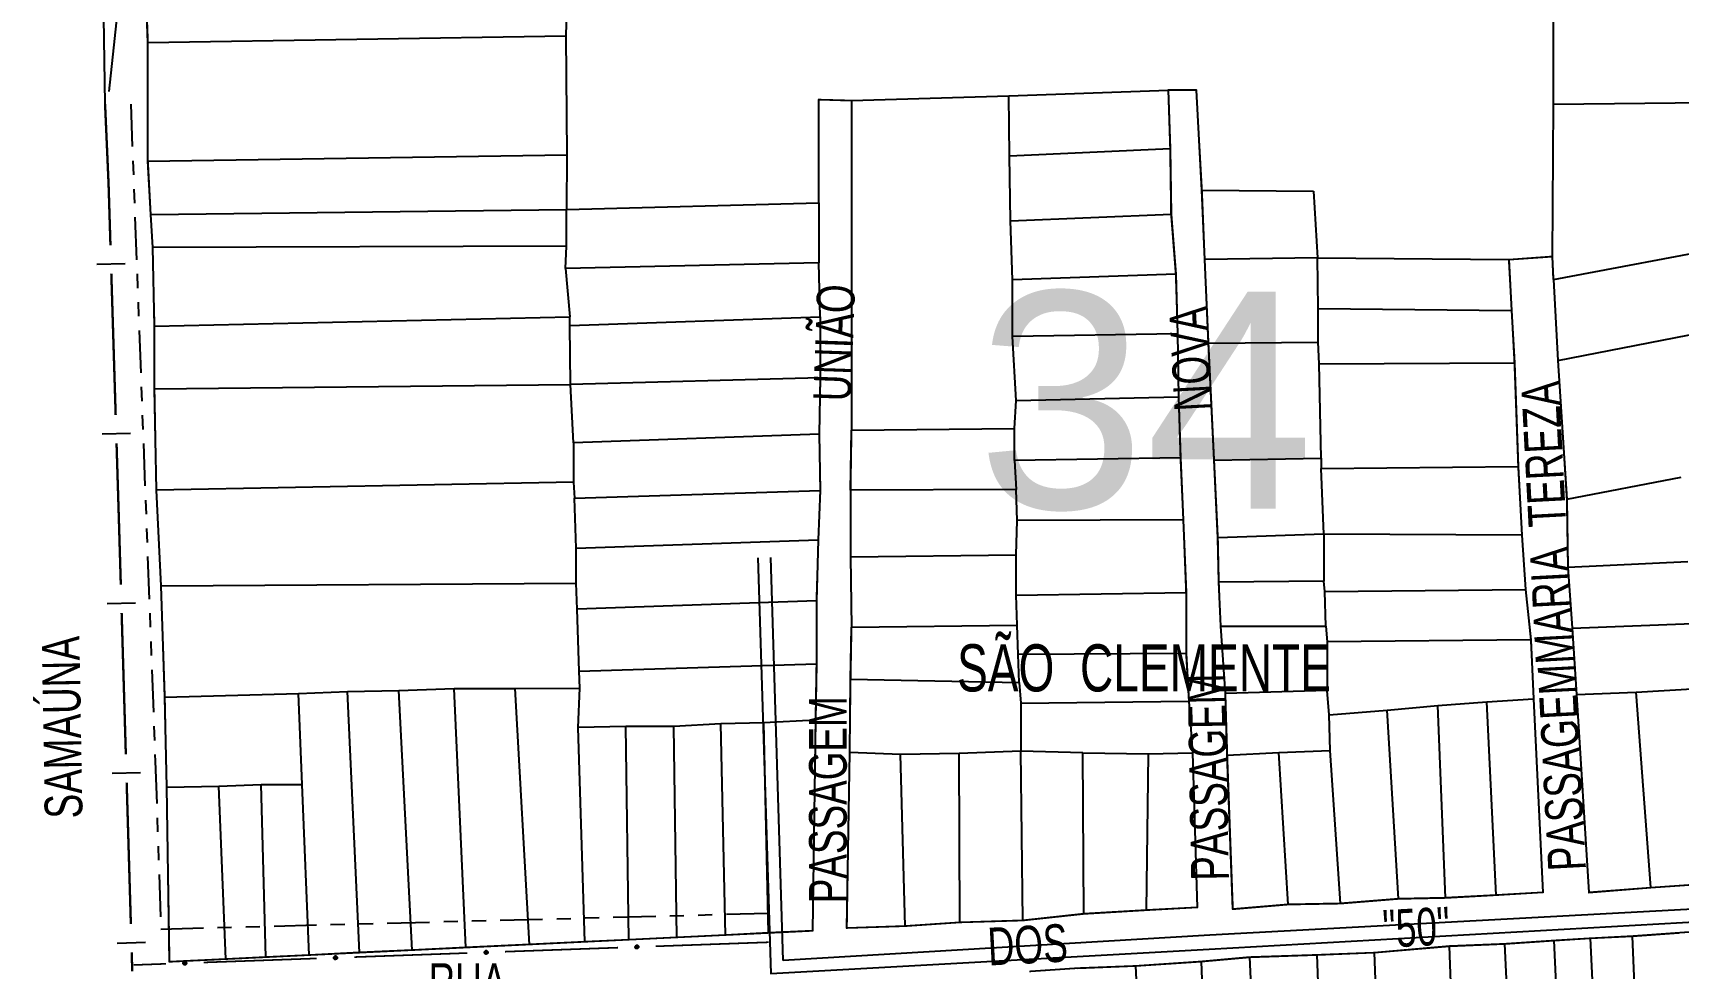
# Model space of a CAD drawing. Extents: x 203604 to 204690, y 4848469 to 4850418.
# Drawn here: x 203604.2 to 203778.7, y 4849984.5 to 4850083.7 of the extents above; entities that cross this region are included whole.
import ezdxf

# ---------------------------------------------------------------- set-up
doc = ezdxf.new("R2010")
doc.units = 0
doc.header["$LTSCALE"] = 1.5
doc.header["$MEASUREMENT"] = 0
doc.linetypes.add('TRACO_25', pattern=[8, 3, -1, 1, -1, 1, -1])
for name, color, linetype in [('CD_MALHA_LOTES', 7, 'CONTINUOUS'), ('LM-LIM-SETORES-BAIRROS', 7, 'CONTINUOUS'), ('LM-TXT-LSB', 7, 'CONTINUOUS'), ('RU-QUADRA', 210, 'CONTINUOUS'), ('SV-EIXO-RUA-N-PAV', 6, 'CONTINUOUS'), ('SV-ESTIVAS', 7, 'CONTINUOUS'), ('SV-RUA-NAO-PAV', 7, 'CONTINUOUS'), ('SV-TXT-RUA-PAV', 7, 'CONTINUOUS'), ('SV-TXT-VIA-ATUAL', 250, 'CONTINUOUS')]:
    doc.layers.add(name, color=color, linetype=linetype)
doc.styles.add('ARIAL', font='ARIAL.SHX')
doc.styles.add('SWIS', font='swissko.ttf')

msp = doc.modelspace()

# ---------------------------------------------------------------- linework, layer by layer
at = {"layer": 'CD_MALHA_LOTES', "linetype": 'Continuous', "flags": 128}
for points in [[(203765.518523, 4850076.064446), (203765.518523, 4850093.502792)], [(203616.411795, 4850082.667449), (203616.113234, 4850090.529573)], [(203660.947247, 4850091.176457), (203660.748206, 4850083.364093)], [(203616.411795, 4850082.667449), (203660.748206, 4850083.364093)], [(203616.411795, 4850070.078098), (203616.411795, 4850082.667449)], [(203660.748206, 4850083.364093), (203660.847726, 4850070.724981)], [(203687.568997, 4850065.649433), (203687.568997, 4850076.596695), (203691.052217, 4850076.497174)], [(203691.052217, 4850076.497174), (203707.721911, 4850076.994777)], [(203691.052217, 4850076.497174), (203691.052217, 4850041.565457)], [(203707.721911, 4850076.994777), (203724.640406, 4850077.5919)], [(203707.821431, 4850070.625461), (203707.721911, 4850076.994777)], [(203727.626023, 4850077.5919), (203724.640406, 4850077.5919)], [(203724.640406, 4850077.5919), (203724.839447, 4850071.421625)], [(203728.223146, 4850066.99296), (203727.626023, 4850077.5919)], [(203765.401878, 4850059.967511), (203765.518523, 4850076.064446)], [(203784.881503, 4850076.297735), (203765.518523, 4850076.064446)], [(203707.821431, 4850070.625461), (203724.839447, 4850071.421625)], [(203724.839447, 4850071.421625), (203724.938968, 4850064.455186)], [(203616.411795, 4850070.078098), (203660.847726, 4850070.724981)], [(203616.710357, 4850064.405426), (203616.411795, 4850070.078098)], [(203660.847726, 4850070.724981), (203660.797966, 4850064.952789)], [(203707.920952, 4850063.758542), (203707.821431, 4850070.625461)], [(203728.223146, 4850066.99296), (203740.066093, 4850066.89344)], [(203728.521708, 4850059.628439), (203728.223146, 4850066.99296)], [(203740.066093, 4850066.89344), (203740.464176, 4850059.82748)], [(203616.710357, 4850064.405426), (203660.797966, 4850064.952789)], [(203616.909398, 4850060.922206), (203616.710357, 4850064.405426)], [(203660.797966, 4850064.952789), (203687.568997, 4850065.649433)], [(203660.797966, 4850061.071487), (203660.797966, 4850064.952789)], [(203687.568997, 4850065.649433), (203687.568997, 4850059.280117)], [(203707.920952, 4850063.758542), (203724.938968, 4850064.455186)], [(203724.938968, 4850064.455186), (203725.436571, 4850058.08587)], [(203708.119993, 4850057.488747), (203707.920952, 4850063.758542)], [(203660.797966, 4850061.071487), (203616.909398, 4850060.922206)], [(203617.108439, 4850052.562479), (203616.909398, 4850060.922206)], [(203660.698445, 4850058.682993), (203660.797966, 4850061.071487)], [(203765.518523, 4850057.517977), (203784.648214, 4850061.133955)], [(203687.568997, 4850059.280117), (203660.698445, 4850058.682993)], [(203687.718278, 4850053.557685), (203687.568997, 4850059.280117)], [(203740.464176, 4850059.82748), (203728.521708, 4850059.628439)], [(203728.91979, 4850050.771109), (203728.521708, 4850059.628439)], [(203740.563696, 4850054.45337), (203740.464176, 4850059.82748)], [(203740.464176, 4850059.82748), (203760.76637, 4850059.628439)], [(203760.76637, 4850059.628439), (203765.401878, 4850059.967511)], [(203760.76637, 4850059.628439), (203761.064932, 4850054.254328)], [(203765.518523, 4850057.517977), (203765.401878, 4850059.967511)], [(203660.698445, 4850058.682993), (203661.146288, 4850053.557685)], [(203725.436571, 4850058.08587), (203708.119993, 4850057.488747)], [(203708.119993, 4850051.467753), (203708.119993, 4850057.488747)], [(203725.436571, 4850058.08587), (203725.635612, 4850051.766314)], [(203765.518523, 4850057.517977), (203765.985101, 4850048.94461)], [(203740.563696, 4850050.870629), (203740.563696, 4850054.45337)], [(203740.563696, 4850054.45337), (203761.064932, 4850054.254328)], [(203761.064932, 4850054.254328), (203761.363494, 4850048.681177)], [(203765.985101, 4850048.94461), (203797.712393, 4850055.126766)], [(203617.108439, 4850052.562479), (203661.146288, 4850053.557685)], [(203617.108439, 4850045.944362), (203617.108439, 4850052.562479)], [(203661.146288, 4850052.662), (203687.718278, 4850053.557685)], [(203661.146288, 4850052.662), (203661.146288, 4850053.557685)], [(203661.245808, 4850046.392204), (203661.146288, 4850052.662)], [(203687.718278, 4850053.557685), (203687.718278, 4850047.088848)], [(203725.635612, 4850051.766314), (203708.119993, 4850051.467753)], [(203708.518075, 4850044.700355), (203708.119993, 4850051.467753)], [(203725.635612, 4850051.766314), (203725.735132, 4850045.098437)], [(203728.91979, 4850050.771109), (203740.563696, 4850050.870629)], [(203729.516914, 4850038.380799), (203728.91979, 4850050.771109)], [(203740.663217, 4850048.581656), (203740.563696, 4850050.870629)], [(203740.663217, 4850048.581656), (203761.363494, 4850048.681177)], [(203740.862258, 4850038.57984), (203740.663217, 4850048.581656)], [(203761.363494, 4850048.681177), (203761.761576, 4850037.684155)], [(203765.985101, 4850048.94461), (203766.918256, 4850034.247408)], [(203687.718278, 4850047.088848), (203661.245808, 4850046.392204)], [(203687.718278, 4850047.088848), (203687.618757, 4850041.117614)], [(203617.108439, 4850045.944362), (203661.245808, 4850046.392204)], [(203617.30748, 4850035.196141), (203617.108439, 4850045.944362)], [(203661.54437, 4850040.221929), (203661.245808, 4850046.392204)], [(203708.518075, 4850044.700355), (203725.735132, 4850045.098437)], [(203725.735132, 4850045.098437), (203725.934174, 4850038.6296)], [(203708.319034, 4850041.714738), (203708.518075, 4850044.700355)], [(203691.052217, 4850041.565457), (203708.319034, 4850041.714738)], [(203708.319034, 4850038.331039), (203708.319034, 4850041.714738)], [(203687.618757, 4850041.117614), (203661.54437, 4850040.221929)], [(203661.54437, 4850040.221929), (203661.54437, 4850036.042066)], [(203687.618757, 4850041.117614), (203687.718278, 4850035.146381)], [(203690.952696, 4850035.196141), (203691.052217, 4850041.565457)], [(203725.934174, 4850038.6296), (203708.319034, 4850038.331039)], [(203708.319034, 4850038.331039), (203708.518075, 4850035.245901)], [(203725.934174, 4850038.6296), (203726.232735, 4850032.061243)], [(203729.516914, 4850038.380799), (203740.862258, 4850038.57984)], [(203729.914996, 4850030.120592), (203729.516914, 4850038.380799)], [(203740.862258, 4850038.57984), (203740.862258, 4850037.485114)], [(203740.862258, 4850037.485114), (203761.761576, 4850037.684155)], [(203741.160819, 4850030.518675), (203740.862258, 4850037.485114)], [(203761.761576, 4850037.684155), (203762.159658, 4850030.419154)], [(203766.918256, 4850034.247408), (203779.04928, 4850036.580298)], [(203661.54437, 4850036.042066), (203617.30748, 4850035.196141)], [(203617.805083, 4850025.045044), (203617.30748, 4850035.196141)], [(203661.54437, 4850036.042066), (203661.643891, 4850034.350216)], [(203661.643891, 4850034.350216), (203687.718278, 4850035.146381)], [(203687.718278, 4850035.146381), (203687.519237, 4850029.921551)], [(203708.518075, 4850035.245901), (203690.952696, 4850035.196141)], [(203690.952696, 4850035.196141), (203690.952696, 4850028.130181)], [(203708.617596, 4850031.961723), (203708.518075, 4850035.245901)], [(203661.842932, 4850029.025866), (203661.643891, 4850034.350216)], [(203766.918256, 4850034.247408), (203767.034901, 4850027.015452)], [(203708.518075, 4850028.329222), (203708.617596, 4850031.961723)], [(203726.232735, 4850032.061243), (203708.617596, 4850031.961723)], [(203726.232735, 4850032.061243), (203726.531297, 4850024.3484)], [(203661.842932, 4850029.025866), (203687.519237, 4850029.921551)], [(203687.519237, 4850029.921551), (203687.320196, 4850023.452715)], [(203741.160819, 4850030.518675), (203729.914996, 4850030.120592)], [(203730.014517, 4850025.443126), (203729.914996, 4850030.120592)], [(203762.159658, 4850030.419154), (203741.160819, 4850030.518675)], [(203741.160819, 4850030.518675), (203741.160819, 4850025.542646)], [(203762.159658, 4850030.419154), (203762.55774, 4850024.646961)], [(203661.842932, 4850025.343605), (203661.842932, 4850029.025866)], [(203690.952696, 4850028.130181), (203708.518075, 4850028.329222)], [(203690.952696, 4850028.130181), (203691.052217, 4850020.666139)], [(203708.518075, 4850024.049838), (203708.518075, 4850028.329222)], [(203767.034901, 4850027.015452), (203779.761455, 4850027.618191)], [(203767.034901, 4850027.015452), (203767.501479, 4850020.541685)], [(203617.805083, 4850025.045044), (203661.842932, 4850025.343605)], [(203618.203166, 4850013.251857), (203617.805083, 4850025.045044)], [(203661.942452, 4850022.55703), (203661.842932, 4850025.343605)], [(203708.518075, 4850024.049838), (203726.531297, 4850024.3484)], [(203726.531297, 4850024.3484), (203726.531297, 4850017.879563)], [(203741.160819, 4850025.542646), (203730.014517, 4850025.443126)], [(203730.213558, 4850020.765659), (203730.014517, 4850025.443126)], [(203741.26034, 4850024.44792), (203741.160819, 4850025.542646)], [(203741.26034, 4850024.44792), (203762.55774, 4850024.646961)], [(203741.359861, 4850020.765659), (203741.26034, 4850024.44792)], [(203762.55774, 4850024.646961), (203763.105103, 4850019.322611)], [(203687.320196, 4850023.452715), (203661.942452, 4850022.55703)], [(203662.141493, 4850015.988673), (203661.942452, 4850022.55703)], [(203687.320196, 4850023.452715), (203687.320196, 4850016.784837)], [(203708.617596, 4850020.86518), (203708.518075, 4850024.049838)], [(203690.952696, 4850015.142748), (203691.052217, 4850020.666139)], [(203691.052217, 4850020.666139), (203708.617596, 4850020.86518)], [(203708.717116, 4850017.780043), (203708.617596, 4850020.86518)], [(203730.711161, 4850013.649939), (203730.213558, 4850020.765659)], [(203730.213558, 4850020.765659), (203741.359861, 4850020.765659)], [(203741.359861, 4850020.765659), (203741.509141, 4850019.12357)], [(203767.501479, 4850020.541685), (203780.283341, 4850021.050713)], [(203763.105103, 4850019.322611), (203741.509141, 4850019.12357)], [(203741.509141, 4850019.12357), (203741.509141, 4850013.948501)], [(203763.105103, 4850019.322611), (203763.403665, 4850013.052816)], [(203767.501479, 4850020.541685), (203767.968057, 4850013.543018)], [(203726.531297, 4850017.879563), (203708.717116, 4850017.780043)], [(203708.816637, 4850014.794426), (203708.717116, 4850017.780043)], [(203726.531297, 4850017.879563), (203726.829859, 4850012.804015)], [(203662.141493, 4850015.988673), (203687.320196, 4850016.784837)], [(203662.241014, 4850014.197302), (203662.141493, 4850015.988673)], [(203687.320196, 4850016.784837), (203687.220675, 4850010.813603)], [(203632.384846, 4850013.649939), (203637.559915, 4850013.84898)], [(203637.559915, 4850013.84898), (203643.033546, 4850013.948501)], [(203638.859665, 4849986.157509), (203637.559915, 4850013.84898)], [(203643.033546, 4850013.948501), (203648.905259, 4850014.147542)], [(203644.44383, 4849986.426331), (203643.033546, 4850013.948501)], [(203650.112946, 4849986.699242), (203648.905259, 4850014.147542)], [(203648.905259, 4850014.147542), (203655.374095, 4850014.147542)], [(203655.374095, 4850014.147542), (203662.241014, 4850014.197302)], [(203656.874257, 4849987.024732), (203655.374095, 4850014.147542)], [(203662.041973, 4850010.017439), (203662.241014, 4850014.197302)], [(203690.853176, 4850007.380144), (203690.952696, 4850015.142748)], [(203690.952696, 4850015.142748), (203708.816637, 4850014.794426)], [(203708.816637, 4850014.794426), (203709.015678, 4850012.604973)], [(203741.509141, 4850013.948501), (203730.711161, 4850013.649939)], [(203741.708183, 4850011.360966), (203741.509141, 4850013.948501)], [(203767.968057, 4850013.543018), (203774.266857, 4850013.776306)], [(203774.266857, 4850013.776306), (203780.831915, 4850014.147398)], [(203775.843735, 4849993.049183), (203774.266857, 4850013.776306)], [(203618.203166, 4850013.251857), (203632.384846, 4850013.649939)], [(203618.402207, 4850003.697883), (203618.203166, 4850013.251857)], [(203632.782928, 4850003.996445), (203632.384846, 4850013.649939)], [(203709.015678, 4850012.604973), (203726.829859, 4850012.804015)], [(203709.015678, 4850012.604973), (203709.015678, 4850007.529425)], [(203726.829859, 4850012.804015), (203727.227941, 4850007.330384)], [(203730.910202, 4850007.081582), (203730.711161, 4850013.649939)], [(203747.878457, 4850011.858569), (203753.252568, 4850012.356172)], [(203753.252568, 4850012.356172), (203758.427637, 4850012.754254)], [(203754.048732, 4849991.954457), (203753.252568, 4850012.356172)], [(203758.427637, 4850012.754254), (203763.403665, 4850013.052816)], [(203759.422843, 4849992.253019), (203758.427637, 4850012.754254)], [(203763.403665, 4850013.052816), (203764.398871, 4849992.55158)], [(203767.968057, 4850013.543018), (203769.275378, 4849992.55158)], [(203677.169098, 4850010.415521), (203672.19307, 4850010.116959)], [(203681.747044, 4850010.515042), (203677.169098, 4850010.415521)], [(203677.69288, 4849988.026942), (203677.169098, 4850010.415521)], [(203687.220675, 4850010.813603), (203681.747044, 4850010.515042)], [(203682.250682, 4849988.246354), (203681.747044, 4850010.515042)], [(203687.220675, 4850010.813603), (203686.922113, 4849988.471237)], [(203741.708183, 4850011.360966), (203747.878457, 4850011.858569)], [(203741.807703, 4850007.579185), (203741.708183, 4850011.360966)], [(203749.072704, 4849991.854936), (203747.878457, 4850011.858569)], [(203667.117522, 4850010.116959), (203662.041973, 4850010.017439)], [(203662.751513, 4849987.307663), (203662.041973, 4850010.017439)], [(203672.19307, 4850010.116959), (203667.117522, 4850010.116959)], [(203667.427724, 4849987.532776), (203667.117522, 4850010.116959)], [(203672.505877, 4849987.777239), (203672.19307, 4850010.116959)], [(203690.554614, 4849988.769799), (203690.853176, 4850007.380144)], [(203696.227286, 4850007.181103), (203690.853176, 4850007.380144)], [(203702.447321, 4850007.280623), (203696.227286, 4850007.181103)], [(203696.724889, 4849988.96884), (203696.227286, 4850007.181103)], [(203709.015678, 4850007.529425), (203702.447321, 4850007.280623)], [(203702.546842, 4849989.366922), (203702.447321, 4850007.280623)], [(203715.584035, 4850007.330384), (203709.015678, 4850007.529425)], [(203709.214719, 4849989.565963), (203709.015678, 4850007.529425)], [(203715.584035, 4850007.330384), (203722.550474, 4850007.230863)], [(203715.683556, 4849990.262607), (203715.584035, 4850007.330384)], [(203722.351433, 4849990.66069), (203722.550474, 4850007.230863)], [(203722.550474, 4850007.230863), (203727.227941, 4850007.330384)], [(203727.227941, 4850007.330384), (203727.725544, 4849990.959251)], [(203730.910202, 4850007.081582), (203736.383833, 4850007.380144)], [(203731.507325, 4849990.76021), (203730.910202, 4850007.081582)], [(203736.383833, 4850007.380144), (203741.807703, 4850007.579185)], [(203737.379038, 4849991.257813), (203736.383833, 4850007.380144)], [(203742.902429, 4849991.357334), (203741.807703, 4850007.579185)], [(203618.402207, 4850003.697883), (203623.925598, 4850003.797404)], [(203618.700768, 4849985.187059), (203618.402207, 4850003.697883)], [(203623.925598, 4850003.797404), (203628.404023, 4850003.996445)], [(203624.677315, 4849985.47477), (203623.925598, 4850003.797404)], [(203628.921059, 4849985.679064), (203628.404023, 4850003.996445)], [(203628.404023, 4850003.996445), (203632.782928, 4850003.996445)], [(203633.49798, 4849985.899397), (203632.782928, 4850003.996445)], [(203769.275378, 4849992.55158), (203775.843735, 4849993.049183)], [(203775.843735, 4849993.049183), (203782.471712, 4849993.511978)], [(203737.379038, 4849991.257813), (203731.507325, 4849990.76021)], [(203742.902429, 4849991.357334), (203737.379038, 4849991.257813)], [(203749.072704, 4849991.854936), (203742.902429, 4849991.357334)], [(203754.048732, 4849991.954457), (203749.072704, 4849991.854936)], [(203759.422843, 4849992.253019), (203754.048732, 4849991.954457)], [(203764.398871, 4849992.55158), (203759.422843, 4849992.253019)], [(203702.546842, 4849989.366922), (203696.724889, 4849988.96884)], [(203709.214719, 4849989.565963), (203702.546842, 4849989.366922)], [(203715.683556, 4849990.262607), (203709.214719, 4849989.565963)], [(203722.351433, 4849990.66069), (203715.683556, 4849990.262607)], [(203727.725544, 4849990.959251), (203722.351433, 4849990.66069)], [(203667.427724, 4849987.532776), (203662.751513, 4849987.307663)], [(203672.505877, 4849987.777239), (203667.427724, 4849987.532776)], [(203677.69288, 4849988.026942), (203672.505877, 4849987.777239)], [(203682.250682, 4849988.246354), (203677.69288, 4849988.026942)], [(203686.922113, 4849988.471237), (203682.250682, 4849988.246354)], [(203696.724889, 4849988.96884), (203690.554614, 4849988.769799)], [(203765.56692, 4849987.447804), (203769.433593, 4849987.682147)], [(203769.433593, 4849987.682147), (203773.886125, 4849987.916491)], [(203770.48814, 4849965.419486), (203769.433593, 4849987.682147)], [(203773.886125, 4849987.916491), (203778.807345, 4849988.268007)], [(203774.828068, 4849965.691272), (203773.886125, 4849987.916491)], [(203633.49798, 4849985.899397), (203628.921059, 4849985.679064)], [(203638.859665, 4849986.157509), (203633.49798, 4849985.899397)], [(203644.44383, 4849986.426331), (203638.859665, 4849986.157509)], [(203650.112946, 4849986.699242), (203644.44383, 4849986.426331)], [(203656.874257, 4849987.024732), (203650.112946, 4849986.699242)], [(203662.751513, 4849987.307663), (203656.874257, 4849987.024732)], [(203733.28606, 4849985.690225), (203740.433546, 4849985.924569)], [(203740.433546, 4849985.924569), (203746.526485, 4849986.158913)], [(203741.241019, 4849963.766937), (203740.433546, 4849985.924569)], [(203746.526485, 4849986.158913), (203754.494175, 4849986.861944)], [(203747.334097, 4849964.116034), (203746.526485, 4849986.158913)], [(203754.494175, 4849986.861944), (203760.35277, 4849987.096288)], [(203755.309173, 4849964.572957), (203754.494175, 4849986.861944)], [(203760.35277, 4849987.096288), (203765.56692, 4849987.447804)], [(203761.407317, 4849964.950798), (203760.35277, 4849987.096288)], [(203766.626106, 4849965.221349), (203765.56692, 4849987.447804)], [(203624.677315, 4849985.47477), (203618.700768, 4849985.187059)], [(203628.921059, 4849985.679064), (203624.677315, 4849985.47477)], [(203715.065829, 4849984.518506), (203721.217354, 4849984.75285)], [(203721.217354, 4849984.75285), (203728.130497, 4849985.221537)], [(203722.274438, 4849962.680267), (203721.217354, 4849984.75285)], [(203728.130497, 4849985.221537), (203733.28606, 4849985.690225)], [(203734.337113, 4849963.371385), (203733.28606, 4849985.690225)]]:
    msp.add_lwpolyline(points, dxfattribs=at)
at = {"layer": 'CD_MALHA_LOTES', "linetype": 'Continuous'}
msp.add_lwpolyline([(203728.130497, 4849985.221537), (203728.9507, 4849963.076048)], dxfattribs=at)
at = {"layer": 'LM-LIM-SETORES-BAIRROS'}
msp.add_line((203611.858919, 4850076.14169), (203610.784489, 4850143.062029), dxfattribs=at)
at = {"layer": 'LM-LIM-SETORES-BAIRROS', "const_width": 0.25}
for points in [[(203612.23, 4850067.67), (203611.858919, 4850076.14169)], [(203612.245994, 4850067.150059), (203612.23, 4850067.67)], [(203612.430469, 4850061.152896), (203612.245994, 4850067.150059)], [(203612.983896, 4850043.161405), (203612.522707, 4850058.154314)], [(203613.31, 4850032.56), (203613.076134, 4850040.162824)], [(203613.32166, 4850032.166593), (203613.31, 4850032.56)], [(203613.529041, 4850025.169665), (203613.32166, 4850032.166593)], [(203614.062308, 4850007.177566), (203613.617919, 4850022.170982)], [(203614.595574, 4849989.185467), (203614.151185, 4850004.178883)], [(203614.73, 4849984.65), (203614.684451, 4849986.186784)], [(203614.728875, 4849984.18746), (203614.73, 4849984.65)]]:
    msp.add_lwpolyline(points, dxfattribs=at)
at = {"layer": 'LM-LIM-SETORES-BAIRROS'}
for points in [[(203613.991252, 4850059.19996), (203610.99267, 4850059.107722)], [(203614.544679, 4850041.20847), (203611.546097, 4850041.116232)], [(203615.087635, 4850023.214982), (203612.088952, 4850023.126104)], [(203615.620901, 4850005.222883), (203612.622218, 4850005.134005)], [(203616.154167, 4849987.230784), (203613.155484, 4849987.141906)]]:
    msp.add_lwpolyline(points, dxfattribs=at)
at = {"layer": 'RU-QUADRA', "linetype": 'Continuous', "const_width": 0.18, "flags": 128}
for points in [[(203616.113234, 4850090.529573), (203616.411795, 4850082.667449), (203616.411795, 4850070.078098), (203616.710357, 4850064.405426), (203616.909398, 4850060.922206), (203617.108439, 4850052.562479), (203617.108439, 4850045.944362), (203617.30748, 4850035.196141), (203617.805083, 4850025.045044), (203618.203166, 4850013.251857), (203618.402207, 4850003.697883), (203618.700768, 4849985.187059), (203624.677315, 4849985.47477), (203628.921059, 4849985.679064), (203633.49798, 4849985.899397), (203638.859665, 4849986.157509), (203644.44383, 4849986.426331), (203650.112946, 4849986.699242), (203656.874257, 4849987.024732), (203662.751513, 4849987.307663), (203667.427724, 4849987.532776), (203672.505877, 4849987.777239), (203677.69288, 4849988.026942), (203682.250682, 4849988.246354), (203686.922113, 4849988.471237), (203687.220675, 4850010.813603), (203687.320196, 4850016.784837), (203687.320196, 4850023.452715), (203687.519237, 4850029.921551), (203687.718278, 4850035.146381), (203687.618757, 4850041.117614), (203687.718278, 4850047.088848), (203687.718278, 4850053.557685), (203687.568997, 4850059.280117), (203687.568997, 4850065.649433), (203687.568997, 4850076.596695), (203691.052217, 4850076.497174), (203691.052217, 4850041.565457), (203690.952696, 4850035.196141), (203690.952696, 4850028.130181), (203691.052217, 4850020.666139), (203690.952696, 4850015.142748), (203690.853176, 4850007.380144), (203690.554614, 4849988.769799), (203696.724889, 4849988.96884), (203702.546842, 4849989.366922), (203709.214719, 4849989.565963), (203715.683556, 4849990.262607), (203722.351433, 4849990.66069), (203727.725544, 4849990.959251), (203727.227941, 4850007.330384), (203726.829859, 4850012.804015), (203726.531297, 4850017.879563), (203726.531297, 4850024.3484), (203726.232735, 4850032.061243), (203725.934174, 4850038.6296), (203725.735132, 4850045.098437), (203725.635612, 4850051.766314), (203725.436571, 4850058.08587), (203724.938968, 4850064.455186), (203724.839447, 4850071.421625), (203724.640406, 4850077.5919), (203727.626023, 4850077.5919), (203728.223146, 4850066.99296), (203728.521708, 4850059.628439), (203728.91979, 4850050.771109), (203729.516914, 4850038.380799), (203729.914996, 4850030.120592), (203730.014517, 4850025.443126), (203730.213558, 4850020.765659), (203730.711161, 4850013.649939), (203730.910202, 4850007.081582), (203731.507325, 4849990.76021), (203737.379038, 4849991.257813), (203742.902429, 4849991.357334), (203749.072704, 4849991.854936), (203754.048732, 4849991.954457), (203759.422843, 4849992.253019), (203764.398871, 4849992.55158), (203763.403665, 4850013.052816), (203763.105103, 4850019.322611), (203762.55774, 4850024.646961), (203762.159658, 4850030.419154), (203761.761576, 4850037.684155), (203761.363494, 4850048.681177), (203761.064932, 4850054.254328), (203760.76637, 4850059.628439), (203765.401878, 4850059.967511), (203765.518523, 4850057.517977), (203765.985101, 4850048.94461), (203766.918256, 4850034.247408), (203767.034901, 4850027.015452), (203767.501479, 4850020.541685), (203767.968057, 4850013.543018), (203769.275378, 4849992.55158), (203775.843735, 4849993.049183), (203782.471712, 4849993.511978)], [(203785.486143, 4849988.736695), (203778.807345, 4849988.268007), (203773.886125, 4849987.916491), (203769.433593, 4849987.682147), (203765.56692, 4849987.447804), (203760.35277, 4849987.096288), (203754.494175, 4849986.861944), (203746.526485, 4849986.158913), (203740.433546, 4849985.924569), (203733.28606, 4849985.690225), (203728.130497, 4849985.221537), (203721.217354, 4849984.75285), (203715.065829, 4849984.518506), (203709.910266, 4849984.16699)]]:
    msp.add_lwpolyline(points, dxfattribs=at)
at = {"layer": 'SV-EIXO-RUA-N-PAV'}
for points in [[(203636.44691, 4849985.511123), (203636.414095, 4849985.474857), (203636.378476, 4849985.450398), (203636.342897, 4849985.438549), (203636.308727, 4849985.436276), (203636.273507, 4849985.437889), (203636.238356, 4849985.447348), (203636.201668, 4849985.466489), (203636.165058, 4849985.499152), (203636.1424, 4849985.537286), (203636.128917, 4849985.571546), (203636.124496, 4849985.607041), (203636.126635, 4849985.641229), (203636.137669, 4849985.677417), (203636.15743, 4849985.714407), (203636.191164, 4849985.750425), (203636.226248, 4849985.774164), (203636.260963, 4849985.784722), (203636.296675, 4849985.788941), (203636.332612, 4849985.786864), (203636.367063, 4849985.777379), (203636.40427, 4849985.757416), (203636.43938, 4849985.723649), (203636.463456, 4849985.688928), (203636.474498, 4849985.65437), (203636.47786, 4849985.619118), (203636.476673, 4849985.583773), (203636.468634, 4849985.548043), (203636.44691, 4849985.511123)], [(203652.436688, 4849986.082949), (203652.403874, 4849986.046684), (203652.368255, 4849986.022225), (203652.332676, 4849986.010376), (203652.298505, 4849986.008103), (203652.263285, 4849986.009715), (203652.228134, 4849986.019175), (203652.191447, 4849986.038316), (203652.154836, 4849986.070979), (203652.132179, 4849986.109113), (203652.118696, 4849986.143373), (203652.114274, 4849986.178868), (203652.116414, 4849986.213056), (203652.127448, 4849986.249244), (203652.147208, 4849986.286234), (203652.180943, 4849986.322252), (203652.216027, 4849986.345991), (203652.250741, 4849986.356549), (203652.286453, 4849986.360768), (203652.322391, 4849986.358691), (203652.356842, 4849986.349206), (203652.394049, 4849986.329243), (203652.429158, 4849986.295476), (203652.453234, 4849986.260754), (203652.464276, 4849986.226197), (203652.467638, 4849986.190945), (203652.466451, 4849986.1556), (203652.458413, 4849986.119869), (203652.436688, 4849986.082949)], [(203668.426467, 4849986.654776), (203668.393652, 4849986.61851), (203668.358033, 4849986.594052), (203668.322454, 4849986.582203), (203668.288283, 4849986.57993), (203668.253063, 4849986.581542), (203668.217913, 4849986.591002), (203668.181225, 4849986.610143), (203668.144615, 4849986.642806), (203668.121957, 4849986.68094), (203668.108474, 4849986.7152), (203668.104053, 4849986.750695), (203668.106192, 4849986.784883), (203668.117226, 4849986.821071), (203668.136987, 4849986.85806), (203668.170721, 4849986.894079), (203668.205805, 4849986.917818), (203668.24052, 4849986.928376), (203668.276232, 4849986.932595), (203668.312169, 4849986.930518), (203668.34662, 4849986.921033), (203668.383827, 4849986.90107), (203668.418936, 4849986.867303), (203668.443013, 4849986.832581), (203668.454055, 4849986.798024), (203668.457417, 4849986.762771), (203668.456229, 4849986.727426), (203668.448191, 4849986.691696), (203668.426467, 4849986.654776)], [(203620.457132, 4849984.939296), (203620.424317, 4849984.90303), (203620.388698, 4849984.878571), (203620.353119, 4849984.866722), (203620.318948, 4849984.864449), (203620.283728, 4849984.866062), (203620.248578, 4849984.875522), (203620.21189, 4849984.894663), (203620.175279, 4849984.927325), (203620.152622, 4849984.96546), (203620.139139, 4849984.99972), (203620.134718, 4849985.035214), (203620.136857, 4849985.069403), (203620.147891, 4849985.10559), (203620.167651, 4849985.14258), (203620.201386, 4849985.178599), (203620.23647, 4849985.202338), (203620.271185, 4849985.212895), (203620.306897, 4849985.217114), (203620.342834, 4849985.215037), (203620.377285, 4849985.205552), (203620.414492, 4849985.185589), (203620.449601, 4849985.151822), (203620.473677, 4849985.117101), (203620.48472, 4849985.082543), (203620.488082, 4849985.047291), (203620.486894, 4849985.011946), (203620.478856, 4849984.976216), (203620.457132, 4849984.939296)]]:
    msp.add_lwpolyline(points, close=True, dxfattribs=at)
for points in [[(203636.40427, 4849985.757416), (203636.15743, 4849985.714407)], [(203636.380248, 4849985.764823), (203636.182033, 4849985.733157)], [(203636.367063, 4849985.777379), (203636.191164, 4849985.750425)], [(203636.345523, 4849985.781331), (203636.2151, 4849985.763013)], [(203636.332612, 4849985.786864), (203636.226248, 4849985.774164)], [(203652.464276, 4849986.226197), (203652.114274, 4849986.178868)], [(203652.453234, 4849986.260754), (203652.116414, 4849986.213056)], [(203652.463346, 4849986.208909), (203652.118149, 4849986.163795)], [(203652.45526, 4849986.24412), (203652.118342, 4849986.196571)], [(203652.467638, 4849986.190945), (203652.118696, 4849986.143373)], [(203652.438992, 4849986.279039), (203652.12662, 4849986.232367)], [(203652.429158, 4849986.295476), (203652.127448, 4849986.249244)], [(203652.463299, 4849986.172042), (203652.130472, 4849986.124639)], [(203652.466451, 4849986.1556), (203652.132179, 4849986.109113)], [(203652.407821, 4849986.310694), (203652.140352, 4849986.268359)], [(203652.394049, 4849986.329243), (203652.147208, 4849986.286234)], [(203652.4577, 4849986.137707), (203652.148104, 4849986.089769)], [(203652.458413, 4849986.119869), (203652.154836, 4849986.070979)], [(203652.370027, 4849986.33665), (203652.171812, 4849986.304984)], [(203652.446646, 4849986.103177), (203652.176596, 4849986.056653)], [(203652.356842, 4849986.349206), (203652.180943, 4849986.322252)], [(203652.436688, 4849986.082949), (203652.191447, 4849986.038316)], [(203652.335302, 4849986.353158), (203652.204879, 4849986.33484)], [(203652.322391, 4849986.358691), (203652.216027, 4849986.345991)], [(203652.418011, 4849986.063922), (203652.217166, 4849986.029431)], [(203652.403874, 4849986.046684), (203652.228134, 4849986.019175)], [(203652.383629, 4849986.032653), (203652.254521, 4849986.015748)], [(203652.368255, 4849986.022225), (203652.263285, 4849986.009715)], [(203668.454055, 4849986.798024), (203668.104053, 4849986.750695)], [(203668.443013, 4849986.832581), (203668.106192, 4849986.784883)], [(203668.453124, 4849986.780736), (203668.107927, 4849986.735622)], [(203668.445038, 4849986.815947), (203668.108121, 4849986.768398)], [(203668.457417, 4849986.762771), (203668.108474, 4849986.7152)], [(203668.42877, 4849986.850866), (203668.116398, 4849986.804194)], [(203668.418936, 4849986.867303), (203668.117226, 4849986.821071)], [(203668.453077, 4849986.743869), (203668.120251, 4849986.696466)], [(203668.456229, 4849986.727426), (203668.121957, 4849986.68094)], [(203668.397599, 4849986.88252), (203668.13013, 4849986.840186)], [(203668.383827, 4849986.90107), (203668.136987, 4849986.85806)], [(203668.447478, 4849986.709534), (203668.137883, 4849986.661596)], [(203668.448191, 4849986.691696), (203668.144615, 4849986.642806)], [(203668.359805, 4849986.908477), (203668.16159, 4849986.876811)], [(203668.436425, 4849986.675003), (203668.166375, 4849986.62848)], [(203668.34662, 4849986.921033), (203668.170721, 4849986.894079)], [(203668.426467, 4849986.654776), (203668.181225, 4849986.610143)], [(203668.32508, 4849986.924985), (203668.194657, 4849986.906667)], [(203668.312169, 4849986.930518), (203668.205805, 4849986.917818)], [(203668.40779, 4849986.635748), (203668.206945, 4849986.601258)], [(203668.393652, 4849986.61851), (203668.217913, 4849986.591002)], [(203668.373408, 4849986.60448), (203668.2443, 4849986.587574)], [(203668.358033, 4849986.594052), (203668.253063, 4849986.581542)], [(203620.48472, 4849985.082543), (203620.134718, 4849985.035214)], [(203620.473677, 4849985.117101), (203620.136857, 4849985.069403)], [(203620.483789, 4849985.065256), (203620.138592, 4849985.020141)], [(203620.475703, 4849985.100467), (203620.138785, 4849985.052917)], [(203620.488082, 4849985.047291), (203620.139139, 4849984.99972)], [(203620.459435, 4849985.135385), (203620.147063, 4849985.088714)], [(203620.449601, 4849985.151822), (203620.147891, 4849985.10559)], [(203620.483742, 4849985.028388), (203620.150916, 4849984.980985)], [(203620.486894, 4849985.011946), (203620.152622, 4849984.96546)], [(203620.428264, 4849985.16704), (203620.160795, 4849985.124705)], [(203620.414492, 4849985.185589), (203620.167651, 4849985.14258)], [(203620.478143, 4849984.994053), (203620.168547, 4849984.946116)], [(203620.478856, 4849984.976216), (203620.175279, 4849984.927325)], [(203620.39047, 4849985.192996), (203620.192255, 4849985.16133)], [(203620.467089, 4849984.959523), (203620.197039, 4849984.913)], [(203620.377285, 4849985.205552), (203620.201386, 4849985.178599)], [(203620.457132, 4849984.939296), (203620.21189, 4849984.894663)], [(203620.355745, 4849985.209504), (203620.225322, 4849985.191186)], [(203620.342834, 4849985.215037), (203620.23647, 4849985.202338)], [(203620.438454, 4849984.920268), (203620.237609, 4849984.885777)], [(203620.424317, 4849984.90303), (203620.248578, 4849984.875522)], [(203620.404072, 4849984.889), (203620.274964, 4849984.872094)], [(203620.388698, 4849984.878571), (203620.283728, 4849984.866062)], [(203636.474498, 4849985.65437), (203636.124496, 4849985.607041)], [(203636.463456, 4849985.688928), (203636.126635, 4849985.641229)], [(203636.473567, 4849985.637082), (203636.128371, 4849985.591968)], [(203636.465481, 4849985.672293), (203636.128564, 4849985.624744)], [(203636.47786, 4849985.619118), (203636.128917, 4849985.571546)], [(203636.449213, 4849985.707212), (203636.136841, 4849985.660541)], [(203636.43938, 4849985.723649), (203636.137669, 4849985.677417)], [(203636.47352, 4849985.600215), (203636.140694, 4849985.552812)], [(203636.476673, 4849985.583773), (203636.1424, 4849985.537286)], [(203636.418042, 4849985.738867), (203636.150574, 4849985.696532)], [(203636.467921, 4849985.56588), (203636.158326, 4849985.517942)], [(203636.468634, 4849985.548043), (203636.165058, 4849985.499152)], [(203636.456868, 4849985.53135), (203636.186818, 4849985.484827)], [(203636.44691, 4849985.511123), (203636.201668, 4849985.466489)], [(203636.428233, 4849985.492095), (203636.227388, 4849985.457604)], [(203636.414095, 4849985.474857), (203636.238356, 4849985.447348)], [(203636.393851, 4849985.460826), (203636.264743, 4849985.443921)], [(203636.378476, 4849985.450398), (203636.273507, 4849985.437889)]]:
    msp.add_lwpolyline(points, dxfattribs=at)
at = {"layer": 'SV-EIXO-RUA-N-PAV', "const_width": 0.18}
for points in [[(203650.290443, 4849986.116346), (203638.298109, 4849985.687476)], [(203666.280222, 4849986.688173), (203654.287888, 4849986.259303)], [(203682.27, 4849987.26), (203670.277666, 4849986.83113)], [(203615.312803, 4849984.865475), (203614.88, 4849984.85)], [(203618.310886, 4849984.972693), (203615.312803, 4849984.865475)], [(203634.300665, 4849985.544519), (203622.308331, 4849985.115649)]]:
    msp.add_lwpolyline(points, dxfattribs=at)
at = {"layer": 'SV-ESTIVAS', "linetype": 'Continuous'}
for points in [[(203612.29, 4850077.47, 3.69), (203623.65, 4850183.58, 3.69)], [(203681.12, 4850028.02, 3.69), (203682.48, 4849983.93, 3.7), (203728.99, 4849986.52, 3.48), (203781.7, 4849989.49, 3.48), (203796.26, 4849990.05, 3.48)], [(203683.8, 4849985.33, 3.7), (203682.48, 4850028.06, 3.69)], [(203796.75, 4849991.64, 3.73), (203729.05, 4849988.01, 3.71), (203683.8, 4849985.33, 3.7)]]:
    msp.add_polyline3d(points, dxfattribs=at)
at = {"layer": 'SV-RUA-NAO-PAV', "linetype": 'TRACO_25'}
msp.add_polyline3d([(203614.58, 4850076.11, 3.22), (203617.18, 4850006.45, 3.22), (203617.79, 4849988.66, 3.22), (203682.18, 4849990.34, 3.22)], dxfattribs=at)

# ---------------------------------------------------------------- texts
at = {"layer": 'LM-TXT-LSB', "style": 'SWIS'}
msp.add_text('34', height=23, dxfattribs=at).set_placement((203704.35, 4850033.24))
at = {"layer": 'LM-TXT-LSB', "style": 'ARIAL', "width": 0.7}
msp.add_text('SÃO  CLEMENTE', height=5, dxfattribs=at).set_placement((203702.24, 4850013.85))
at = {"layer": 'SV-TXT-RUA-PAV', "style": 'ARIAL', "width": 0.7}
msp.add_text('SAMAÚNA', height=4, rotation=91, dxfattribs=at).set_placement((203609.471295, 4850000.415166))
at = {"layer": 'SV-TXT-VIA-ATUAL', "style": 'ARIAL', "width": 0.7}
for s, rotation, p in [('UNIÃO', 88, (203690.983006, 4850044.559298)), ('NOVA', 93, (203729.309473, 4850043.673137)), ('MARIA  TEREZA', 93, (203767.635939, 4850016.866765)), ('PASSAGEM', 91, (203731.081795, 4849993.826577)), ('PASSAGEM', 93, (203768.965181, 4849994.934278)), ('PASSAGEM', 90, (203690.539926, 4849991.389634)), ('"50"', 3, (203747.508354, 4849986.665614)), ('DOS', 3, (203705.598148, 4849984.789037))]:
    msp.add_text(s, height=4, rotation=rotation, dxfattribs=at).set_placement(p)
msp.add_text('RUA', height=4, dxfattribs=at).set_placement((203646.173229, 4849981.035885))

doc.saveas('drawing.dxf')
